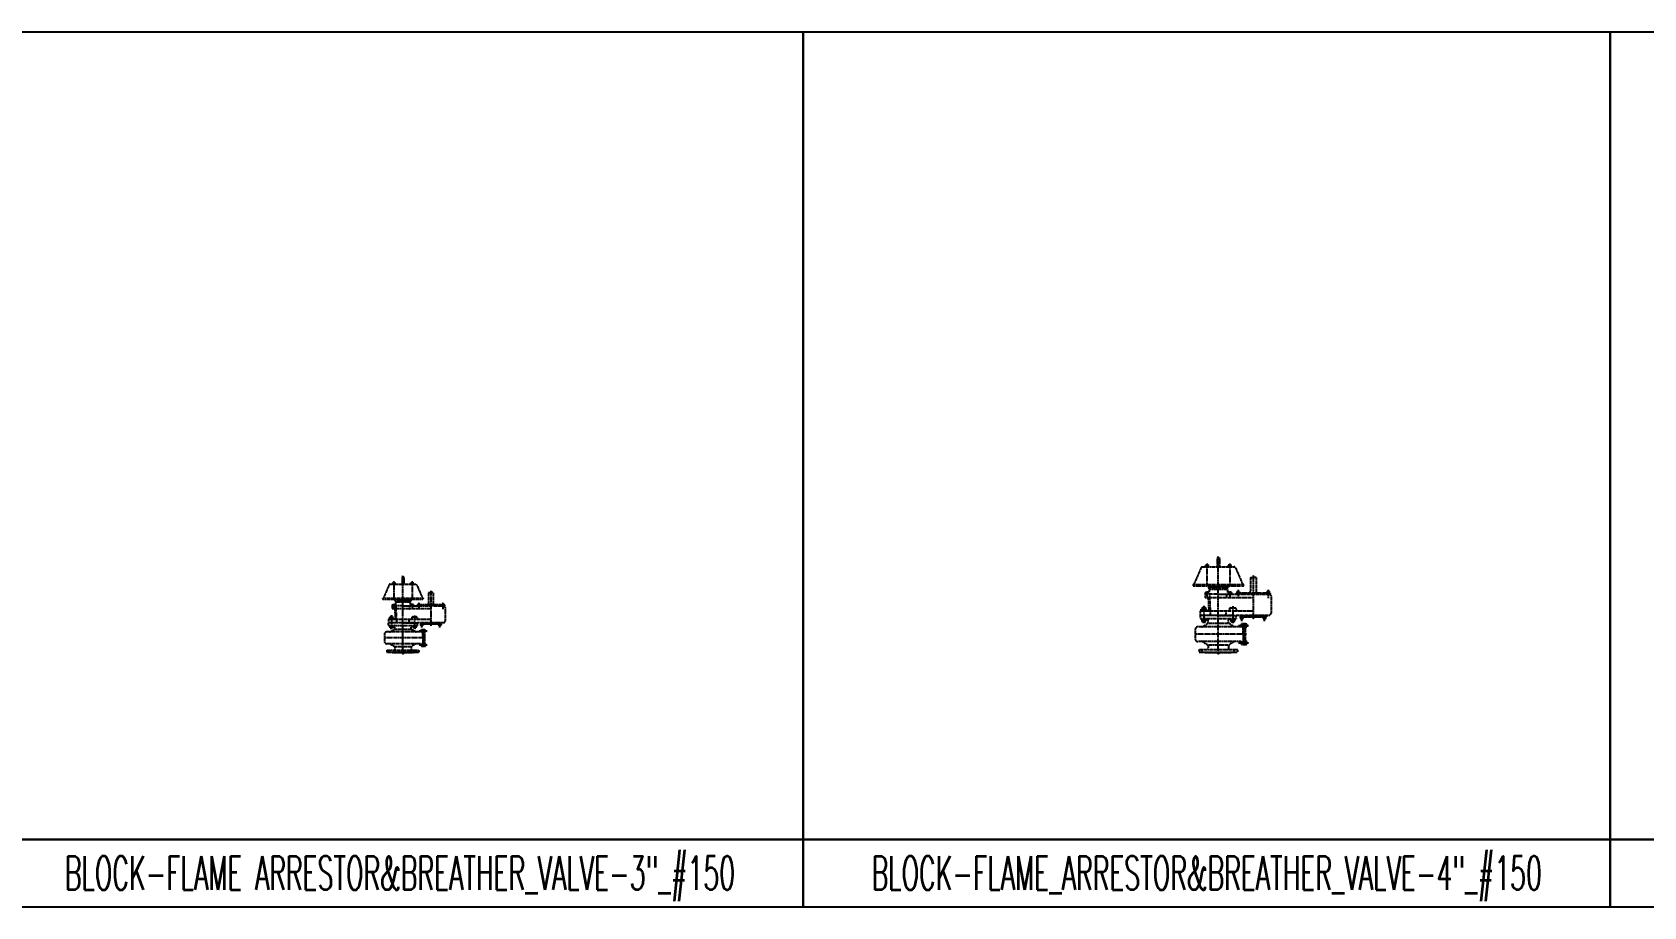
# Model space of a CAD drawing. Header units: millimetres. Extents: x -2091 to 296200, y -2515 to 5200.
# Drawn here: x 162012 to 171601, y 0 to 5200 of the extents above; entities that cross this region are included whole.
import ezdxf
from ezdxf.enums import TextEntityAlignment as Align

# ---------------------------------------------------------------- set-up
doc = ezdxf.new("R2010")
doc.units = ezdxf.units.MM
for name, pattern in [('CENTER2', [1.125, 0.75, -0.125, 0.125, -0.125]), ('CONTINU', [0]), ('PHANTOM2', [1.25, 0.625, -0.125, 0.125, -0.125, 0.125, -0.125])]:
    doc.linetypes.add(name, pattern=pattern)
doc.layers.add('WP', color=6, linetype='Continuous')
doc.styles.add('ROMANS', font='romans.shx')

msp = doc.modelspace()

# ---------------------------------------------------------------- linework, layer by layer
at = {"color": 3, "linetype": 'PHANTOM2'}
for p, q in [((168966.85, 2016.24), (168923.44, 1915.77)), ((168974.04, 2020.97), (169132.36, 2020.97)), ((168992.95, 2023.76), (168992.95, 2030.23)), ((168992.95, 2023.76), (169009.75, 2023.76)), ((168993.07, 2023.76), (168993.07, 2020.97)), ((169001.35, 2023.76), (168993.07, 2023.76)), ((168995.05, 2031.04), (169007.65, 2031.04)), ((168996.76, 2034.4), (168997.81, 2035.52)), ((168996.76, 2034.4), (168996.76, 2031.04)), ((168996.76, 2034.4), (169005.94, 2034.4)), ((168997.15, 2030.23), (168997.15, 2023.76)), ((168997.81, 2035.52), (168997.81, 2031.04)), ((169004.88, 2035.52), (168997.81, 2035.52)), ((169004.88, 2035.52), (168997.81, 2035.52)), ((168998.55, 2020.97), (169001.35, 2023.76)), ((169001.35, 2020.97), (169004.15, 2023.76)), ((169004.15, 2023.76), (169009.63, 2023.76)), ((169004.88, 2035.52), (169004.88, 2031.04)), ((169005.94, 2034.4), (169004.88, 2035.52)), ((169005.55, 2030.23), (169005.55, 2023.76)), ((169005.94, 2034.4), (169005.94, 2031.04)), ((169009.63, 2023.76), (169009.63, 2020.97)), ((169009.75, 2030.23), (169009.75, 2023.76)), ((169062.24, 2074.77), (169062.24, 2020.97)), ((169062.24, 2074.77), (169076.04, 2074.77)), ((169076.04, 2074.77), (169076.04, 2020.97)), ((169128.54, 2023.76), (169128.54, 2030.23)), ((169145.34, 2023.76), (169128.54, 2023.76)), ((169134.15, 2023.76), (169128.66, 2023.76)), ((169128.66, 2023.76), (169128.66, 2020.97)), ((169128.66, 2020.97), (169136.94, 2020.97)), ((169143.24, 2031.04), (169130.64, 2031.04)), ((169132.36, 2034.4), (169133.41, 2035.52)), ((169141.53, 2034.4), (169132.36, 2034.4)), ((169132.36, 2034.4), (169132.36, 2031.04)), ((169132.74, 2030.23), (169132.74, 2023.76)), ((169133.41, 2035.52), (169140.48, 2035.52)), ((169133.41, 2035.52), (169140.48, 2035.52)), ((169133.41, 2035.52), (169133.41, 2031.04)), ((169136.94, 2020.97), (169134.15, 2023.76)), ((169139.74, 2020.97), (169136.94, 2023.76)), ((169136.94, 2023.76), (169145.23, 2023.76)), ((169136.94, 2020.97), (169164.25, 2020.97)), ((169140.48, 2035.52), (169140.48, 2031.04)), ((169141.53, 2034.4), (169140.48, 2035.52)), ((169141.14, 2030.23), (169141.14, 2023.76)), ((169141.53, 2034.4), (169141.53, 2031.04)), ((169145.23, 2023.76), (169145.23, 2020.97)), ((169145.34, 2023.76), (169145.34, 2030.23)), ((169171.44, 2016.24), (169214.85, 1915.77)), ((164141.89, 1918.74), (164268.54, 1918.74)), ((164157.01, 1920.98), (164157.01, 1926.15)), ((164157.01, 1920.98), (164170.45, 1920.98)), ((164157.11, 1920.98), (164157.11, 1918.74)), ((164163.73, 1920.98), (164157.11, 1920.98)), ((164158.69, 1926.8), (164168.77, 1926.8)), ((164160.06, 1929.49), (164160.91, 1930.38)), ((164160.06, 1929.49), (164160.06, 1926.8)), ((164160.06, 1929.49), (164167.41, 1929.49)), ((164160.37, 1926.15), (164160.37, 1920.98)), ((164160.91, 1930.38), (164160.91, 1926.8)), ((164166.56, 1930.38), (164160.91, 1930.38)), ((164166.56, 1930.38), (164160.91, 1930.38)), ((164161.5, 1918.74), (164163.73, 1920.98)), ((164163.73, 1918.74), (164165.97, 1920.98)), ((164165.97, 1920.98), (164170.36, 1920.98)), ((164166.56, 1930.38), (164166.56, 1926.8)), ((164167.41, 1929.49), (164166.56, 1930.38)), ((164167.09, 1926.15), (164167.09, 1920.98)), ((164167.41, 1929.49), (164167.41, 1926.8)), ((164170.36, 1920.98), (164170.36, 1918.74)), ((164170.45, 1926.15), (164170.45, 1920.98)), ((164212.45, 1961.78), (164212.45, 1918.74)), ((164212.45, 1961.78), (164223.49, 1961.78)), ((164223.49, 1961.78), (164223.49, 1918.74)), ((164265.49, 1920.98), (164265.49, 1926.15)), ((164278.93, 1920.98), (164265.49, 1920.98)), ((164269.97, 1920.98), (164265.59, 1920.98)), ((164265.59, 1920.98), (164265.59, 1918.74)), ((164265.59, 1918.74), (164272.21, 1918.74)), ((164277.25, 1926.8), (164267.17, 1926.8)), ((164268.54, 1929.49), (164269.38, 1930.38)), ((164275.88, 1929.49), (164268.54, 1929.49)), ((164268.54, 1929.49), (164268.54, 1926.8)), ((164268.85, 1926.15), (164268.85, 1920.98)), ((164269.38, 1930.38), (164275.04, 1930.38)), ((164269.38, 1930.38), (164275.04, 1930.38)), ((164269.38, 1930.38), (164269.38, 1926.8)), ((164272.21, 1918.74), (164269.97, 1920.98)), ((164274.45, 1918.74), (164272.21, 1920.98)), ((164272.21, 1920.98), (164278.84, 1920.98)), ((164272.21, 1918.74), (164294.06, 1918.74)), ((164275.04, 1930.38), (164275.04, 1926.8)), ((164275.88, 1929.49), (164275.04, 1930.38)), ((164275.57, 1926.15), (164275.57, 1920.98)), ((164275.88, 1929.49), (164275.88, 1926.8)), ((164278.84, 1920.98), (164278.84, 1918.74)), ((164278.93, 1920.98), (164278.93, 1926.15)), ((169260.09, 1957.85), (169260.09, 1876.6)), ((169260.09, 1957.85), (169276.85, 1957.85)), ((169293.61, 1957.85), (169276.85, 1957.85)), ((169293.61, 1957.85), (169293.61, 1876.6)), ((164099.27, 1834.58), (164336.67, 1834.58)), ((164099.27, 1829.21), (164336.67, 1829.21)), ((164136.14, 1914.96), (164101.41, 1834.58)), ((164170.44, 1823.84), (164170.44, 1819.81)), ((164171.78, 1826.37), (164264.15, 1826.37)), ((164171.78, 1825.18), (164171.78, 1826.37)), ((164171.78, 1825.18), (164217.97, 1825.18)), ((164264.15, 1825.18), (164217.97, 1825.18)), ((164264.15, 1825.18), (164264.15, 1826.37)), ((164265.5, 1823.84), (164265.5, 1819.81)), ((164299.81, 1914.96), (164334.54, 1834.58)), ((164370.73, 1868.25), (164370.73, 1803.24)), ((164370.73, 1868.25), (164384.14, 1868.25)), ((164397.55, 1868.25), (164384.14, 1868.25)), ((164397.55, 1868.25), (164397.55, 1803.24)), ((168920.77, 1915.77), (169217.52, 1915.77)), ((168920.77, 1909.05), (169217.52, 1909.05)), ((168990.14, 1867.64), (169001.35, 1867.64)), ((168990.14, 1867.64), (168990.14, 1858.69)), ((168990.14, 1858.69), (168990.14, 1836.3)), ((169063.54, 1858.69), (168990.14, 1858.69)), ((169276.85, 1836.3), (168990.14, 1836.3)), ((168993.38, 1869.88), (169009.3, 1869.88)), ((168993.38, 1867.64), (168993.38, 1869.88)), ((168999.31, 1869.88), (169001.55, 1867.64)), ((169001.55, 1869.88), (169003.79, 1867.64)), ((169009.72, 1869.88), (169001.55, 1869.88)), ((169003.79, 1867.64), (169009.72, 1867.64)), ((169005.92, 1867.64), (169010.85, 1867.64)), ((169005.92, 1867.64), (169011.97, 1867.64)), ((169009.72, 1867.64), (169009.72, 1869.88)), ((169009.73, 1902.34), (169009.73, 1897.3)), ((169009.73, 1897.3), (169128.55, 1897.3)), ((169011.41, 1905.51), (169126.87, 1905.51)), ((169011.41, 1904.02), (169011.41, 1905.51)), ((169011.41, 1904.02), (169069.14, 1904.02)), ((169014.18, 1770.65), (169011.75, 1825.6)), ((169013.09, 1869.88), (169013.09, 1875.48)), ((169014.21, 1875.48), (169013.09, 1875.48)), ((169017.4, 1897.3), (169014.21, 1886.67)), ((169014.21, 1886.67), (169014.21, 1869.88)), ((169124.07, 1886.67), (169014.21, 1886.67)), ((169023.62, 1734.45), (169018.12, 1858.69)), ((169126.87, 1904.02), (169069.14, 1904.02)), ((169074.74, 1858.69), (169148.14, 1858.69)), ((169075.02, 1858.69), (169132.36, 1858.69)), ((169119.16, 1836.3), (169120.15, 1858.69)), ((169120.88, 1897.3), (169124.07, 1886.67)), ((169124.07, 1886.67), (169124.07, 1869.88)), ((169125.19, 1875.48), (169124.07, 1875.48)), ((169125.19, 1869.88), (169125.19, 1875.48)), ((169132.36, 1867.64), (169126.31, 1867.64)), ((169126.87, 1904.02), (169126.87, 1905.51)), ((169132.36, 1867.64), (169127.43, 1867.64)), ((169128.55, 1902.34), (169128.55, 1897.3)), ((169128.77, 1867.64), (169128.77, 1869.88)), ((169128.77, 1869.88), (169136.94, 1869.88)), ((169134.71, 1867.64), (169128.77, 1867.64)), ((169144.7, 1869.88), (169129.19, 1869.88)), ((169131.35, 1867.64), (169132.36, 1867.64)), ((169136.94, 1869.88), (169134.71, 1867.64)), ((169134.71, 1867.64), (169136.94, 1867.64)), ((169139.18, 1869.88), (169136.94, 1867.64)), ((169136.94, 1867.64), (169145.11, 1867.64)), ((169145.11, 1869.88), (169139.18, 1869.88)), ((169141.53, 1867.64), (169142.54, 1867.64)), ((169148.14, 1867.64), (169141.53, 1867.64)), ((169141.53, 1858.69), (169377.59, 1858.69)), ((169145.11, 1867.64), (169145.11, 1869.88)), ((169148.14, 1867.64), (169148.14, 1858.69)), ((169148.14, 1867.64), (169148.14, 1858.69)), ((169377.59, 1865.4), (169176.12, 1865.4)), ((169176.12, 1865.4), (169176.12, 1858.69)), ((169181.72, 1865.4), (169176.12, 1865.4)), ((169176.12, 1865.4), (169176.12, 1858.69)), ((169179.14, 1867.64), (169187.31, 1867.64)), ((169179.14, 1865.4), (169179.14, 1867.64)), ((169185.07, 1865.4), (169179.14, 1865.4)), ((169179.56, 1873.04), (169179.56, 1867.64)), ((169195.07, 1867.64), (169179.56, 1867.64)), ((169193.13, 1873.8), (169181.5, 1873.8)), ((169183.43, 1873.04), (169183.43, 1867.64)), ((169187.31, 1867.64), (169185.07, 1865.4)), ((169189.55, 1867.64), (169187.31, 1865.4)), ((169195.48, 1867.64), (169189.55, 1867.64)), ((169191.19, 1873.04), (169191.19, 1867.64)), ((169195.07, 1873.04), (169195.07, 1867.64)), ((169195.48, 1865.4), (169195.48, 1867.64)), ((169358.23, 1865.4), (169358.23, 1867.64)), ((169358.23, 1867.64), (169366.4, 1867.64)), ((169364.16, 1865.4), (169358.23, 1865.4)), ((169358.64, 1873.04), (169358.64, 1867.64)), ((169374.15, 1867.64), (169358.64, 1867.64)), ((169372.21, 1873.8), (169360.58, 1873.8)), ((169362.52, 1873.04), (169362.52, 1867.64)), ((169366.4, 1867.64), (169364.16, 1865.4)), ((169364.16, 1865.4), (169366.4, 1865.4)), ((169368.63, 1867.64), (169366.4, 1865.4)), ((169366.4, 1865.4), (169374.57, 1865.4)), ((169374.57, 1867.64), (169368.63, 1867.64)), ((169370.27, 1873.04), (169370.27, 1867.64)), ((169377.59, 1865.4), (169371.99, 1865.4)), ((169374.15, 1873.04), (169374.15, 1867.64)), ((169374.57, 1865.4), (169374.57, 1867.64)), ((169377.59, 1858.69), (169377.59, 1865.4)), ((169377.59, 1865.4), (169377.59, 1858.69)), ((169383.19, 1847.5), (169383.19, 1745.64)), ((164142.83, 1726.58), (164142.09, 1725.84)), ((164142.83, 1726.58), (164155.51, 1726.58)), ((164142.83, 1726.58), (164142.83, 1719.28)), ((164154.77, 1796.08), (164163.73, 1796.08)), ((164154.77, 1796.08), (164154.77, 1788.92)), ((164154.77, 1788.92), (164154.77, 1771.01)), ((164213.49, 1788.92), (164154.77, 1788.92)), ((164384.14, 1771.01), (164154.77, 1771.01)), ((164155.51, 1726.58), (164156.25, 1725.84)), ((164155.51, 1726.58), (164155.51, 1719.28)), ((164157.36, 1797.87), (164170.1, 1797.87)), ((164157.36, 1796.08), (164157.36, 1797.87)), ((164162.1, 1797.87), (164163.9, 1796.08)), ((164163.9, 1797.87), (164165.69, 1796.08)), ((164170.43, 1797.87), (164163.9, 1797.87)), ((164165.69, 1796.08), (164170.43, 1796.08)), ((164167.39, 1796.08), (164171.33, 1796.08)), ((164167.39, 1796.08), (164172.23, 1796.08)), ((164170.43, 1796.08), (164170.43, 1797.87)), ((164170.44, 1819.81), (164265.5, 1819.81)), ((164174, 1718.48), (164172.05, 1762.45)), ((164173.13, 1797.87), (164173.13, 1802.35)), ((164174.02, 1802.35), (164173.13, 1802.35)), ((164176.57, 1819.81), (164174.02, 1811.3)), ((164174.02, 1811.3), (164174.02, 1797.87)), ((164261.91, 1811.3), (164174.02, 1811.3)), ((164181.55, 1689.52), (164177.15, 1788.92)), ((164222.44, 1788.92), (164281.16, 1788.92)), ((164222.67, 1788.92), (164268.54, 1788.92)), ((164257.99, 1771.01), (164258.78, 1788.92)), ((164259.36, 1819.81), (164261.91, 1811.3)), ((164261.91, 1811.3), (164261.91, 1797.87)), ((164262.81, 1802.35), (164261.91, 1802.35)), ((164262.81, 1797.87), (164262.81, 1802.35)), ((164268.54, 1796.08), (164263.7, 1796.08)), ((164268.54, 1796.08), (164264.6, 1796.08)), ((164265.67, 1796.08), (164265.67, 1797.87)), ((164265.67, 1797.87), (164272.21, 1797.87)), ((164270.42, 1796.08), (164265.67, 1796.08)), ((164278.41, 1797.87), (164266.01, 1797.87)), ((164267.73, 1796.08), (164268.54, 1796.08)), ((164272.21, 1797.87), (164270.42, 1796.08)), ((164270.42, 1796.08), (164272.21, 1796.08)), ((164274, 1797.87), (164272.21, 1796.08)), ((164272.21, 1796.08), (164278.75, 1796.08)), ((164278.75, 1797.87), (164274, 1797.87)), ((164275.88, 1796.08), (164276.69, 1796.08)), ((164281.16, 1796.08), (164275.88, 1796.08)), ((164275.88, 1788.92), (164464.73, 1788.92)), ((164278.75, 1796.08), (164278.75, 1797.87)), ((164281.16, 1796.08), (164281.16, 1788.92)), ((164281.16, 1796.08), (164281.16, 1788.92)), ((164464.73, 1794.29), (164303.55, 1794.29)), ((164303.55, 1794.29), (164303.55, 1788.92)), ((164308.03, 1794.29), (164303.55, 1794.29)), ((164303.55, 1794.29), (164303.55, 1788.92)), ((164305.97, 1796.08), (164312.5, 1796.08)), ((164305.97, 1794.29), (164305.97, 1796.08)), ((164310.71, 1794.29), (164305.97, 1794.29)), ((164306.3, 1800.39), (164306.3, 1796.08)), ((164318.71, 1796.08), (164306.3, 1796.08)), ((164317.16, 1801), (164307.85, 1801)), ((164309.4, 1800.39), (164309.4, 1796.08)), ((164312.5, 1796.08), (164310.71, 1794.29)), ((164314.3, 1796.08), (164312.5, 1794.29)), ((164319.04, 1796.08), (164314.3, 1796.08)), ((164315.61, 1800.39), (164315.61, 1796.08)), ((164318.71, 1800.39), (164318.71, 1796.08)), ((164319.04, 1794.29), (164319.04, 1796.08)), ((164449.24, 1794.29), (164449.24, 1796.08)), ((164449.24, 1796.08), (164455.77, 1796.08)), ((164453.98, 1794.29), (164449.24, 1794.29)), ((164449.57, 1800.39), (164449.57, 1796.08)), ((164461.98, 1796.08), (164449.57, 1796.08)), ((164460.43, 1801), (164451.12, 1801)), ((164452.67, 1800.39), (164452.67, 1796.08)), ((164455.77, 1796.08), (164453.98, 1794.29)), ((164453.98, 1794.29), (164455.77, 1794.29)), ((164457.56, 1796.08), (164455.77, 1794.29)), ((164455.77, 1794.29), (164462.31, 1794.29)), ((164462.31, 1796.08), (164457.56, 1796.08)), ((164458.87, 1800.39), (164458.87, 1796.08)), ((164464.73, 1794.29), (164460.25, 1794.29)), ((164461.98, 1800.39), (164461.98, 1796.08)), ((164462.31, 1794.29), (164462.31, 1796.08)), ((164464.73, 1788.92), (164464.73, 1794.29)), ((164464.73, 1794.29), (164464.73, 1788.92)), ((164469.2, 1779.96), (164469.2, 1698.48)), ((168962.16, 1758.96), (168962.16, 1732.21)), ((168962.16, 1758.96), (169146.07, 1758.96)), ((168962.16, 1734.45), (169155.35, 1734.45)), ((168962.27, 1716.04), (168962.27, 1732.21)), ((169069.25, 1732.21), (168962.27, 1732.21)), ((168966.86, 1760.43), (168983.15, 1760.43)), ((168966.86, 1758.96), (168966.86, 1760.43)), ((168967.97, 1760.47), (168967.97, 1769)), ((168995.16, 1771.65), (168971.13, 1771.65)), ((168975.22, 1780.77), (168974.3, 1779.84)), ((168974.3, 1779.84), (168992, 1779.84)), ((168974.3, 1771.65), (168974.3, 1779.84)), ((168974.3, 1760.43), (168974.3, 1769)), ((168975.22, 1780.77), (168991.07, 1780.77)), ((168975.22, 1780.77), (168975.22, 1771.65)), ((168999.43, 1760.43), (168983.15, 1760.43)), ((168991.07, 1780.77), (168992, 1779.84)), ((168991.07, 1780.77), (168991.07, 1771.65)), ((168992, 1771.65), (168992, 1779.84)), ((168992, 1760.43), (168992, 1769)), ((168998.32, 1760.47), (168998.32, 1769)), ((168999.43, 1758.96), (168999.43, 1760.43)), ((169069.25, 1732.21), (169141.16, 1732.21)), ((169069.25, 1732.21), (169176.23, 1732.21)), ((169114.66, 1734.45), (169115.74, 1758.96)), ((169135.54, 1771.38), (169135.54, 1764.56)), ((169141.14, 1776.98), (169169.12, 1776.98)), ((169164.2, 1758.96), (169276.85, 1758.96)), ((169174.72, 1771.38), (169174.72, 1764.56)), ((169176.12, 1734.45), (169371.99, 1734.45)), ((169176.23, 1732.21), (169176.23, 1734.45)), ((169176.23, 1716.04), (169176.23, 1732.21)), ((169198.5, 1734.45), (169198.5, 1725.49)), ((169355.2, 1734.45), (169355.2, 1725.49)), ((164323.91, 1633.89), (164120.78, 1633.89)), ((164132.38, 1709.13), (164132.38, 1687.73)), ((164132.38, 1709.13), (164279.51, 1709.13)), ((164132.38, 1689.52), (164286.93, 1689.52)), ((164132.47, 1674.8), (164132.47, 1687.73)), ((164218.05, 1687.73), (164132.47, 1687.73)), ((164132.47, 1674.8), (164134.64, 1672.63)), ((164134.64, 1672.63), (164301.47, 1672.63)), ((164136.14, 1710.31), (164149.17, 1710.31)), ((164136.14, 1709.13), (164136.14, 1710.31)), ((164137.03, 1710.34), (164137.03, 1717.16)), ((164137.12, 1672.63), (164137.12, 1665.8)), ((164158.78, 1719.28), (164139.56, 1719.28)), ((164158.87, 1663.68), (164139.65, 1663.68)), ((164158.87, 1663.68), (164139.65, 1663.68)), ((164142.09, 1725.84), (164156.25, 1725.84)), ((164142.09, 1719.28), (164142.09, 1725.84)), ((164142.09, 1710.31), (164142.09, 1717.16)), ((164142.09, 1663.68), (164142.09, 1657.13)), ((164142.09, 1657.13), (164156.25, 1657.13)), ((164142.83, 1656.39), (164142.09, 1657.13)), ((164142.18, 1665.8), (164142.18, 1672.63)), ((164142.6, 1634.94), (164165.25, 1648.01)), ((164142.83, 1656.39), (164142.83, 1663.68)), ((164142.83, 1656.39), (164155.51, 1656.39)), ((164162.2, 1710.31), (164149.17, 1710.31)), ((164155.51, 1656.39), (164155.51, 1663.68)), ((164155.51, 1656.39), (164156.25, 1657.13)), ((164156.25, 1719.28), (164156.25, 1725.84)), ((164156.25, 1710.31), (164156.25, 1717.16)), ((164156.25, 1663.68), (164156.25, 1657.13)), ((164156.34, 1665.8), (164156.34, 1672.63)), ((164161.31, 1710.34), (164161.31, 1717.16)), ((164161.4, 1672.63), (164161.4, 1665.8)), ((164162.2, 1709.13), (164162.2, 1710.31)), ((164169.16, 1654.77), (164169.16, 1665.88)), ((164169.16, 1650.27), (164266.95, 1650.27)), ((164218.05, 1687.73), (164275.58, 1687.73)), ((164218.05, 1687.73), (164303.64, 1687.73)), ((164254.38, 1689.52), (164255.25, 1709.13)), ((164266.95, 1654.77), (164266.95, 1665.88)), ((164293.5, 1634.94), (164270.85, 1648.01)), ((164271.09, 1719.07), (164271.09, 1713.61)), ((164274.71, 1672.63), (164274.71, 1665.8)), ((164275.57, 1723.55), (164297.95, 1723.55)), ((164277.24, 1663.68), (164296.46, 1663.68)), ((164279.77, 1665.8), (164279.77, 1672.63)), ((164279.85, 1663.68), (164279.85, 1657.13)), ((164294.01, 1657.13), (164279.85, 1657.13)), ((164280.6, 1656.39), (164279.85, 1657.13)), ((164280.6, 1656.39), (164280.6, 1663.68)), ((164293.27, 1656.39), (164280.6, 1656.39)), ((164293.27, 1656.39), (164293.27, 1663.68)), ((164293.27, 1656.39), (164294.01, 1657.13)), ((164293.93, 1665.8), (164293.93, 1672.63)), ((164294.01, 1709.13), (164384.14, 1709.13)), ((164294.01, 1663.68), (164294.01, 1657.13)), ((164298.99, 1672.63), (164298.99, 1665.8)), ((164303.64, 1674.8), (164301.47, 1672.63)), ((164302.43, 1719.07), (164302.43, 1713.61)), ((164303.55, 1689.52), (164460.25, 1689.52)), ((164303.64, 1687.73), (164303.64, 1689.52)), ((164303.64, 1674.8), (164303.64, 1687.73)), ((164321.46, 1689.52), (164321.46, 1682.36)), ((164326.74, 1682.36), (164321.46, 1682.36)), ((164326.74, 1682.36), (164321.46, 1682.36)), ((164321.46, 1682.36), (164321.46, 1681.37)), ((164321.46, 1681.87), (164326.61, 1681.87)), ((164446.82, 1681.37), (164321.46, 1681.37)), ((164323.69, 1673.97), (164323.69, 1679.14)), ((164337.13, 1679.14), (164323.69, 1679.14)), ((164323.79, 1679.14), (164323.79, 1681.37)), ((164328.17, 1679.14), (164323.79, 1679.14)), ((164324.69, 1643.65), (164323.91, 1642.87)), ((164323.91, 1639.74), (164323.91, 1642.87)), ((164323.91, 1642.87), (164345.76, 1642.87)), ((164323.91, 1639.74), (164323.91, 1636.62)), ((164324.69, 1635.84), (164323.91, 1636.62)), ((164323.91, 1636.62), (164345.76, 1636.62)), ((164324.15, 1681.37), (164336.68, 1681.37)), ((164324.69, 1643.65), (164327.81, 1643.65)), ((164324.69, 1639.74), (164324.69, 1643.65)), ((164324.69, 1639.74), (164324.69, 1635.84)), ((164324.69, 1635.84), (164327.81, 1635.84)), ((164335.45, 1673.32), (164325.37, 1673.32)), ((164326.74, 1671.07), (164326.74, 1673.32)), ((164326.74, 1671.07), (164327.58, 1670.18)), ((164334.08, 1671.07), (164326.74, 1671.07)), ((164327.05, 1673.97), (164327.05, 1679.14)), ((164327.58, 1670.18), (164327.58, 1673.32)), ((164327.58, 1670.18), (164333.24, 1670.18)), ((164327.58, 1670.18), (164333.24, 1670.18)), ((164327.81, 1643.65), (164327.81, 1648.72)), ((164327.81, 1648.72), (164345.76, 1648.72)), ((164327.81, 1643.65), (164327.81, 1647.55)), ((164327.81, 1643.65), (164345.76, 1643.65)), ((164327.81, 1635.84), (164345.76, 1635.84)), ((164330.41, 1681.37), (164328.17, 1679.14)), ((164332.65, 1681.37), (164330.41, 1679.14)), ((164330.41, 1679.14), (164337.04, 1679.14)), ((164337.04, 1681.37), (164332.65, 1681.37)), ((164333.24, 1670.18), (164333.24, 1673.32)), ((164334.08, 1671.07), (164333.24, 1670.18)), ((164333.77, 1673.97), (164333.77, 1679.14)), ((164434.19, 1682.36), (164334.08, 1682.36)), ((164434.19, 1682.36), (164334.08, 1682.36)), ((164334.08, 1671.07), (164334.08, 1673.32)), ((164334.22, 1681.87), (164434.06, 1681.87)), ((164335.62, 1643.65), (164335.62, 1648.72)), ((164335.62, 1598.78), (164335.62, 1635.84)), ((164337.04, 1679.14), (164337.04, 1681.37)), ((164337.13, 1679.14), (164337.13, 1673.97)), ((164337.96, 1648.72), (164337.96, 1643.65)), ((164337.96, 1635.84), (164337.96, 1561.71)), ((164345.76, 1648.72), (164345.76, 1548.84)), ((164345.76, 1639.74), (164345.76, 1647.39)), ((164347.71, 1647.39), (164345.76, 1647.39)), ((164345.76, 1641.66), (164347.71, 1639.74)), ((164345.76, 1639.74), (164347.71, 1637.82)), ((164345.76, 1639.74), (164345.76, 1632.1)), ((164347.71, 1632.1), (164345.76, 1632.1)), ((164347.71, 1639.74), (164347.71, 1647.39)), ((164347.71, 1647.39), (164352.39, 1647.39)), ((164347.71, 1643.65), (164352.39, 1643.65)), ((164347.71, 1639.74), (164347.71, 1632.1)), ((164347.71, 1635.84), (164352.39, 1635.84)), ((164347.71, 1632.1), (164352.39, 1632.1)), ((164353.17, 1639.74), (164353.17, 1645.52)), ((164353.17, 1639.74), (164353.17, 1633.97)), ((164444.58, 1679.14), (164431.14, 1679.14)), ((164431.14, 1673.97), (164431.14, 1679.14)), ((164431.24, 1679.14), (164431.24, 1681.37)), ((164435.63, 1679.14), (164431.24, 1679.14)), ((164442.9, 1673.32), (164432.82, 1673.32)), ((164434.19, 1671.07), (164434.19, 1673.32)), ((164441.54, 1671.07), (164434.19, 1671.07)), ((164434.19, 1671.07), (164435.04, 1670.18)), ((164434.5, 1673.97), (164434.5, 1679.14)), ((164435.04, 1670.18), (164435.04, 1673.32)), ((164435.04, 1670.18), (164440.69, 1670.18)), ((164435.04, 1670.18), (164440.69, 1670.18)), ((164437.86, 1681.37), (164435.63, 1679.14)), ((164440.1, 1681.37), (164437.86, 1679.14)), ((164437.86, 1679.14), (164444.49, 1679.14)), ((164444.49, 1681.37), (164440.1, 1681.37)), ((164440.69, 1670.18), (164440.69, 1673.32)), ((164441.54, 1671.07), (164440.69, 1670.18)), ((164441.22, 1673.97), (164441.22, 1679.14)), ((164446.82, 1682.36), (164441.54, 1682.36)), ((164446.82, 1682.36), (164441.54, 1682.36)), ((164441.54, 1671.07), (164441.54, 1673.32)), ((164441.67, 1681.87), (164446.82, 1681.87)), ((164444.49, 1679.14), (164444.49, 1681.37)), ((164444.58, 1679.14), (164444.58, 1673.97)), ((164446.82, 1689.52), (164446.82, 1682.36)), ((164446.82, 1682.36), (164446.82, 1681.37)), ((168932.05, 1649.3), (168932.05, 1592.73)), ((169201.57, 1664.91), (168947.65, 1664.91)), ((168962.27, 1716.04), (168964.98, 1713.33)), ((168964.98, 1713.33), (169173.51, 1713.33)), ((168968.08, 1713.33), (168968.08, 1704.8)), ((168995.27, 1702.15), (168971.24, 1702.15)), ((168995.27, 1702.15), (168971.24, 1702.15)), ((168974.3, 1702.15), (168974.3, 1693.96)), ((168974.3, 1693.96), (168992, 1693.96)), ((168975.22, 1693.03), (168974.3, 1693.96)), ((168974.4, 1704.8), (168974.4, 1713.33)), ((168974.94, 1666.22), (169003.25, 1682.56)), ((168975.22, 1693.03), (168975.22, 1702.15)), ((168975.22, 1693.03), (168991.07, 1693.03)), ((168991.07, 1693.03), (168991.07, 1702.15)), ((168991.07, 1693.03), (168992, 1693.96)), ((168992, 1702.15), (168992, 1693.96)), ((168992.11, 1704.8), (168992.11, 1713.33)), ((168998.43, 1713.33), (168998.43, 1704.8)), ((169008.13, 1691.01), (169008.13, 1704.9)), ((169008.13, 1685.38), (169130.37, 1685.38)), ((169130.37, 1691.01), (169130.37, 1704.9)), ((169163.56, 1666.22), (169135.24, 1682.56)), ((169140.07, 1713.33), (169140.07, 1704.8)), ((169143.23, 1702.15), (169167.25, 1702.15)), ((169146.39, 1704.8), (169146.39, 1713.33)), ((169146.5, 1702.15), (169146.5, 1693.96)), ((169164.2, 1693.96), (169146.5, 1693.96)), ((169147.42, 1693.03), (169146.5, 1693.96)), ((169147.42, 1693.03), (169147.42, 1702.15)), ((169163.27, 1693.03), (169147.42, 1693.03)), ((169163.27, 1693.03), (169163.27, 1702.15)), ((169163.27, 1693.03), (169164.2, 1693.96)), ((169164.09, 1704.8), (169164.09, 1713.33)), ((169164.2, 1702.15), (169164.2, 1693.96)), ((169170.41, 1713.33), (169170.41, 1704.8)), ((169176.23, 1716.04), (169173.51, 1713.33)), ((169205.11, 1725.49), (169198.5, 1725.49)), ((169205.11, 1725.49), (169198.5, 1725.49)), ((169198.5, 1725.49), (169198.5, 1724.26)), ((169198.5, 1724.88), (169204.94, 1724.88)), ((169355.2, 1724.26), (169198.5, 1724.26)), ((169201.3, 1715), (169201.3, 1721.46)), ((169218.1, 1721.46), (169201.3, 1721.46)), ((169201.41, 1721.46), (169201.41, 1724.26)), ((169206.9, 1721.46), (169201.41, 1721.46)), ((169202.55, 1677.1), (169201.57, 1676.13)), ((169201.57, 1672.22), (169201.57, 1676.13)), ((169201.57, 1676.13), (169228.88, 1676.13)), ((169201.57, 1672.22), (169201.57, 1668.32)), ((169202.55, 1667.35), (169201.57, 1668.32)), ((169201.57, 1668.32), (169228.88, 1668.32)), ((169201.86, 1724.26), (169217.53, 1724.26)), ((169202.55, 1677.1), (169206.45, 1677.1)), ((169202.55, 1672.22), (169202.55, 1677.1)), ((169202.55, 1672.22), (169202.55, 1667.35)), ((169202.55, 1667.35), (169206.45, 1667.35)), ((169216, 1714.19), (169203.4, 1714.19)), ((169205.11, 1711.38), (169205.11, 1714.19)), ((169205.11, 1711.38), (169206.16, 1710.27)), ((169214.29, 1711.38), (169205.11, 1711.38)), ((169205.5, 1715), (169205.5, 1721.46)), ((169206.16, 1710.27), (169206.16, 1714.19)), ((169206.16, 1710.27), (169213.23, 1710.27)), ((169206.16, 1710.27), (169213.23, 1710.27)), ((169206.45, 1677.1), (169206.45, 1683.44)), ((169206.45, 1683.44), (169228.88, 1683.44)), ((169206.45, 1677.1), (169206.45, 1681.98)), ((169206.45, 1677.1), (169228.88, 1677.1)), ((169206.45, 1667.35), (169228.88, 1667.35)), ((169209.7, 1724.26), (169206.9, 1721.46)), ((169212.5, 1724.26), (169209.7, 1721.46)), ((169209.7, 1721.46), (169217.98, 1721.46)), ((169217.98, 1724.26), (169212.5, 1724.26)), ((169213.23, 1710.27), (169213.23, 1714.19)), ((169214.29, 1711.38), (169213.23, 1710.27)), ((169213.9, 1715), (169213.9, 1721.46)), ((169339.42, 1725.49), (169214.29, 1725.49)), ((169339.42, 1725.49), (169214.29, 1725.49)), ((169214.29, 1711.38), (169214.29, 1714.19)), ((169214.45, 1724.88), (169339.25, 1724.88)), ((169216.2, 1677.1), (169216.2, 1683.44)), ((169216.2, 1621.02), (169216.2, 1667.35)), ((169217.98, 1721.46), (169217.98, 1724.26)), ((169218.1, 1721.46), (169218.1, 1715)), ((169219.13, 1683.44), (169219.13, 1677.1)), ((169219.13, 1667.35), (169219.13, 1574.69)), ((169228.88, 1683.44), (169228.88, 1558.59)), ((169228.88, 1672.22), (169228.88, 1681.78)), ((169231.32, 1681.78), (169228.88, 1681.78)), ((169228.88, 1674.62), (169231.32, 1672.22)), ((169228.88, 1672.22), (169231.32, 1669.83)), ((169228.88, 1672.22), (169228.88, 1662.67)), ((169231.32, 1662.67), (169228.88, 1662.67)), ((169231.32, 1672.22), (169231.32, 1681.78)), ((169231.32, 1681.78), (169237.17, 1681.78)), ((169231.32, 1677.1), (169237.17, 1677.1)), ((169231.32, 1672.22), (169231.32, 1662.67)), ((169231.32, 1667.35), (169237.17, 1667.35)), ((169231.32, 1662.67), (169237.17, 1662.67)), ((169238.15, 1672.22), (169238.15, 1679.44)), ((169238.15, 1672.22), (169238.15, 1665.01)), ((169352.41, 1721.46), (169335.61, 1721.46)), ((169335.61, 1715), (169335.61, 1721.46)), ((169335.73, 1721.46), (169335.73, 1724.26)), ((169341.21, 1721.46), (169335.73, 1721.46)), ((169350.31, 1714.19), (169337.71, 1714.19)), ((169339.42, 1711.38), (169339.42, 1714.19)), ((169348.6, 1711.38), (169339.42, 1711.38)), ((169339.42, 1711.38), (169340.48, 1710.27)), ((169339.81, 1715), (169339.81, 1721.46)), ((169340.48, 1710.27), (169340.48, 1714.19)), ((169340.48, 1710.27), (169347.55, 1710.27)), ((169340.48, 1710.27), (169347.55, 1710.27)), ((169344.01, 1724.26), (169341.21, 1721.46)), ((169346.81, 1724.26), (169344.01, 1721.46)), ((169344.01, 1721.46), (169352.29, 1721.46)), ((169352.29, 1724.26), (169346.81, 1724.26)), ((169347.55, 1710.27), (169347.55, 1714.19)), ((169348.6, 1711.38), (169347.55, 1710.27)), ((169348.21, 1715), (169348.21, 1721.46)), ((169355.2, 1725.49), (169348.6, 1725.49)), ((169355.2, 1725.49), (169348.6, 1725.49)), ((169348.6, 1711.38), (169348.6, 1714.19)), ((169348.77, 1724.88), (169355.2, 1724.88)), ((169352.29, 1721.46), (169352.29, 1724.26)), ((169352.41, 1721.46), (169352.41, 1715)), ((169355.2, 1725.49), (169355.2, 1724.26)), ((164108.29, 1621.41), (164108.29, 1576.15)), ((164323.91, 1563.67), (164120.78, 1563.67)), ((164142.6, 1562.62), (164165.25, 1549.54)), ((164169.16, 1547.29), (164266.95, 1547.29)), ((164169.16, 1542.78), (164169.16, 1531.67)), ((164266.95, 1542.78), (164266.95, 1531.67)), ((164293.5, 1562.62), (164270.85, 1549.54)), ((164324.69, 1561.71), (164323.91, 1560.93)), ((164323.91, 1557.81), (164323.91, 1560.93)), ((164323.91, 1560.93), (164345.76, 1560.93)), ((164323.91, 1557.81), (164323.91, 1554.69)), ((164324.69, 1553.91), (164323.91, 1554.69)), ((164323.91, 1554.69), (164345.76, 1554.69)), ((164324.69, 1557.81), (164324.69, 1561.71)), ((164324.69, 1561.71), (164327.81, 1561.71)), ((164324.69, 1557.81), (164324.69, 1553.91)), ((164324.69, 1553.91), (164327.81, 1553.91)), ((164327.81, 1561.71), (164345.76, 1561.71)), ((164327.81, 1553.91), (164327.81, 1550.01)), ((164327.81, 1553.91), (164327.81, 1548.84)), ((164327.81, 1553.91), (164345.76, 1553.91)), ((164327.81, 1548.84), (164345.76, 1548.84)), ((164335.62, 1598.78), (164335.62, 1561.71)), ((164335.62, 1553.91), (164335.62, 1548.84)), ((164337.96, 1553.91), (164337.96, 1548.84)), ((164347.71, 1565.46), (164345.76, 1565.46)), ((164345.76, 1557.81), (164345.76, 1565.46)), ((164345.76, 1557.81), (164347.71, 1559.73)), ((164345.76, 1555.89), (164347.71, 1557.81)), ((164345.76, 1557.81), (164345.76, 1550.17)), ((164347.71, 1550.17), (164345.76, 1550.17)), ((164347.71, 1557.81), (164347.71, 1565.46)), ((164347.71, 1565.46), (164352.39, 1565.46)), ((164347.71, 1561.71), (164352.39, 1561.71)), ((164347.71, 1557.81), (164347.71, 1550.17)), ((164347.71, 1553.91), (164352.39, 1553.91)), ((164347.71, 1550.17), (164352.39, 1550.17)), ((164353.17, 1557.81), (164353.17, 1563.59)), ((164353.17, 1557.81), (164353.17, 1552.04)), ((169201.57, 1577.13), (168947.65, 1577.13)), ((168974.94, 1575.82), (169003.25, 1559.47)), ((169008.13, 1556.66), (169130.37, 1556.66)), ((169008.13, 1551.02), (169008.13, 1537.14)), ((169130.37, 1551.02), (169130.37, 1537.14)), ((169163.56, 1575.82), (169135.24, 1559.47)), ((169202.55, 1574.69), (169201.57, 1573.71)), ((169201.57, 1569.81), (169201.57, 1573.71)), ((169201.57, 1573.71), (169228.88, 1573.71)), ((169201.57, 1569.81), (169201.57, 1565.91)), ((169202.55, 1564.93), (169201.57, 1565.91)), ((169201.57, 1565.91), (169228.88, 1565.91)), ((169202.55, 1569.81), (169202.55, 1574.69)), ((169202.55, 1574.69), (169206.45, 1574.69)), ((169202.55, 1569.81), (169202.55, 1564.93)), ((169202.55, 1564.93), (169206.45, 1564.93)), ((169206.45, 1574.69), (169228.88, 1574.69)), ((169206.45, 1564.93), (169206.45, 1560.06)), ((169206.45, 1564.93), (169206.45, 1558.59)), ((169206.45, 1564.93), (169228.88, 1564.93)), ((169206.45, 1558.59), (169228.88, 1558.59)), ((169216.2, 1621.02), (169216.2, 1574.69)), ((169216.2, 1564.93), (169216.2, 1558.59)), ((169219.13, 1564.93), (169219.13, 1558.59)), ((169231.32, 1579.37), (169228.88, 1579.37)), ((169228.88, 1569.81), (169228.88, 1579.37)), ((169228.88, 1569.81), (169231.32, 1572.21)), ((169228.88, 1567.41), (169231.32, 1569.81)), ((169228.88, 1569.81), (169228.88, 1560.25)), ((169231.32, 1560.25), (169228.88, 1560.25)), ((169231.32, 1569.81), (169231.32, 1579.37)), ((169231.32, 1579.37), (169237.17, 1579.37)), ((169231.32, 1574.69), (169237.17, 1574.69)), ((169231.32, 1569.81), (169231.32, 1560.25)), ((169231.32, 1564.93), (169237.17, 1564.93)), ((169231.32, 1560.25), (169237.17, 1560.25)), ((169238.15, 1569.81), (169238.15, 1577.03)), ((169238.15, 1569.81), (169238.15, 1562.59)), ((164122.8, 1522.76), (164124.97, 1524.93)), ((164122.8, 1522.76), (164122.8, 1511.42)), ((164313.3, 1511.42), (164122.8, 1511.42)), ((164124.97, 1524.93), (164311.13, 1524.93)), ((164154.55, 1509.82), (164154.55, 1511.42)), ((164281.55, 1509.82), (164154.55, 1509.82)), ((164281.55, 1509.82), (164281.55, 1511.42)), ((164313.3, 1522.76), (164311.13, 1524.93)), ((164313.3, 1522.76), (164313.3, 1511.42)), ((168954.95, 1525.99), (168957.66, 1528.7)), ((168954.95, 1525.99), (168954.95, 1511.82)), ((169183.55, 1511.82), (168954.95, 1511.82)), ((168957.66, 1528.7), (169180.83, 1528.7)), ((168990.67, 1509.82), (168990.67, 1511.82)), ((169147.83, 1509.82), (168990.67, 1509.82)), ((169147.83, 1509.82), (169147.83, 1511.82)), ((169183.55, 1525.99), (169180.83, 1528.7)), ((169183.55, 1525.99), (169183.55, 1511.82))]:
    msp.add_line(p, q, dxfattribs=at)
at = {"color": 1, "linetype": 'CENTER2'}
for p, q in [((169001.35, 2039.3), (169001.35, 1909.05)), ((169069.25, 1509.82), (169069.25, 2083.59)), ((169136.94, 2037.86), (169136.94, 1909.05)), ((164163.73, 1933.41), (164163.73, 1829.21)), ((164218.05, 1509.82), (164218.05, 1968.84)), ((164272.21, 1932.25), (164272.21, 1829.21)), ((169276.85, 1970.87), (169276.85, 1708.91)), ((164384.14, 1878.66), (164384.14, 1669.1)), ((169001.35, 1874.29), (169001.35, 1844.71)), ((169136.94, 1869.88), (169136.94, 1844.71)), ((169187.31, 1883.75), (169187.31, 1835.31)), ((169366.4, 1883.75), (169366.4, 1835.31)), ((164149.26, 1733.05), (164149.26, 1651.67)), ((164163.73, 1801.4), (164163.73, 1777.73)), ((164272.21, 1797.87), (164272.21, 1777.73)), ((164286.93, 1731.14), (164286.93, 1650.89)), ((164312.5, 1808.96), (164312.5, 1770.21)), ((164455.77, 1808.96), (164455.77, 1770.21)), ((168983.25, 1788.86), (168983.25, 1687.13)), ((169155.35, 1786.47), (169155.35, 1686.15)), ((169209.7, 1699), (169209.7, 1734.45)), ((169344.01, 1699), (169344.01, 1734.45)), ((164314.37, 1639.74), (164362.93, 1639.74)), ((164330.41, 1661.16), (164330.41, 1689.52)), ((164437.86, 1661.16), (164437.86, 1689.52)), ((169189.65, 1672.22), (169250.35, 1672.22)), ((164352.82, 1598.78), (164108.29, 1598.78)), ((164314.37, 1557.81), (164362.93, 1557.81)), ((169237.7, 1621.02), (168932.05, 1621.02)), ((169189.65, 1569.81), (169250.35, 1569.81)), ((164141.85, 1507.58), (164141.85, 1528.77)), ((164294.25, 1507.58), (164294.25, 1528.77)), ((168974, 1507.01), (168974, 1533.51)), ((169164.5, 1507.01), (169164.5, 1533.51))]:
    msp.add_line(p, q, dxfattribs=at)
at = {"color": 3, "linetype": 'PHANTOM2'}
for points in [[(169181.72, 1865.4), (169176.12, 1865.4), (169176.12, 1858.69), (169181.72, 1858.69)], [(164308.03, 1794.29), (164303.55, 1794.29), (164303.55, 1788.92), (164308.03, 1788.92)]]:
    msp.add_lwpolyline(points, close=True, dxfattribs=at)
for centre, radius, start, end in [((168974.04, 2013.13), 7.83, 90, 156.632345), ((168995.05, 2027.92), 3.12, 47.754494, 132.245506), ((169001.35, 2019.76), 11.28, 68.134543, 111.865457), ((169007.65, 2027.92), 3.12, 47.754494, 132.245506), ((169130.64, 2027.92), 3.12, 47.754494, 132.245506), ((169136.94, 2019.76), 11.28, 68.134543, 111.865457), ((169143.24, 2027.92), 3.12, 47.754494, 132.245506), ((169164.25, 2013.13), 7.83, 23.367655, 90), ((164141.89, 1912.47), 6.27, 90, 156.632345), ((164158.69, 1924.3), 2.5, 47.754494, 132.245506), ((164163.73, 1917.77), 9.02, 68.134543, 111.865457), ((164168.77, 1924.3), 2.5, 47.754494, 132.245506), ((164267.17, 1924.3), 2.5, 47.754494, 132.245506), ((164272.21, 1917.77), 9.02, 68.134543, 111.865457), ((164277.25, 1924.3), 2.5, 47.754494, 132.245506), ((164294.06, 1912.47), 6.27, 23.367655, 90), ((164099.27, 1831.89), 2.69, 90, 270), ((164171.78, 1823.84), 1.34, 90, 180), ((164264.15, 1823.84), 1.34, 0, 90), ((164336.67, 1831.89), 2.69, 270, 90), ((168920.77, 1912.41), 3.36, 90, 270), ((169000.56, 1825.11), 11.19, 2.533559, 90), ((169011.41, 1902.34), 1.68, 90, 180), ((169010.85, 1869.88), 2.24, 270, 0), ((169011.97, 1869.88), 2.24, 270, 0), ((169126.31, 1869.88), 2.24, 180, 270), ((169127.43, 1869.88), 2.24, 180, 270), ((169126.87, 1902.34), 1.68, 0, 90), ((169181.5, 1870.95), 2.85, 47.116714, 132.883286), ((169187.31, 1863.54), 10.25, 67.780692, 112.219308), ((169193.13, 1870.95), 2.85, 47.116714, 132.883286), ((169217.52, 1912.41), 3.36, 270, 90), ((169246.47, 1879.28), 13.88, 268.460834, 348.858783), ((169304.81, 1876.6), 11.19, 180, 270), ((169360.58, 1870.95), 2.85, 47.116714, 132.883286), ((169366.4, 1863.54), 10.25, 67.780692, 112.219308), ((169372.21, 1870.95), 2.85, 47.116714, 132.883286), ((169371.99, 1847.5), 11.19, 0, 90), ((164163.11, 1762.05), 8.95, 2.533559, 90), ((164171.33, 1797.87), 1.79, 270, 0), ((164172.23, 1797.87), 1.79, 270, 0), ((164263.7, 1797.87), 1.79, 180, 270), ((164264.6, 1797.87), 1.79, 180, 270), ((164307.85, 1798.72), 2.28, 47.116714, 132.883286), ((164312.5, 1792.8), 8.2, 67.780692, 112.219308), ((164317.16, 1798.72), 2.28, 47.116714, 132.883286), ((164359.84, 1805.39), 11.1, 268.460834, 348.858783), ((164406.5, 1803.24), 8.95, 180, 270), ((164451.12, 1798.72), 2.28, 47.116714, 132.883286), ((164455.77, 1792.8), 8.2, 67.780692, 112.219308), ((164460.43, 1798.72), 2.28, 47.116714, 132.883286), ((164460.25, 1779.96), 8.95, 0, 90), ((168971.13, 1768.44), 3.21, 10.044723, 169.955277), ((168983.15, 1755.54), 16.11, 56.666572, 123.333428), ((168995.16, 1768.44), 3.21, 10.044723, 169.955277), ((169003, 1770.15), 11.19, 270, 2.533559), ((169129.95, 1764.56), 5.6, 270, 0), ((169141.14, 1771.38), 5.6, 90, 180), ((169169.12, 1771.38), 5.6, 0, 90), ((169180.32, 1764.56), 5.6, 180, 270), ((169371.99, 1745.64), 11.19, 270, 0), ((164120.78, 1621.41), 12.48, 90, 180), ((164139.56, 1716.72), 2.57, 10.044723, 169.955277), ((164139.65, 1666.25), 2.57, 190.044723, 349.955277), ((164138.7, 1641.69), 7.8, 270, 300), ((164149.17, 1706.4), 12.89, 56.666572, 123.333428), ((164149.26, 1676.57), 12.89, 236.666572, 303.333428), ((164158.78, 1716.72), 2.57, 10.044723, 169.955277), ((164158.87, 1666.25), 2.57, 190.044723, 349.955277), ((164165.05, 1718.09), 8.95, 270, 2.533559), ((164161.35, 1654.77), 7.8, 300, 0), ((164161.35, 1665.88), 7.8, 0, 59.815401), ((164266.61, 1713.61), 4.48, 270, 0), ((164274.75, 1665.88), 7.8, 120.184599, 180), ((164274.75, 1654.77), 7.8, 180, 240), ((164275.57, 1719.07), 4.48, 90, 180), ((164277.24, 1666.25), 2.57, 190.044723, 349.955277), ((164286.85, 1676.57), 12.89, 236.666572, 303.333428), ((164297.4, 1641.69), 7.8, 240, 270), ((164296.46, 1666.25), 2.57, 190.044723, 349.955277), ((164297.95, 1719.07), 4.48, 0, 90), ((164306.91, 1713.61), 4.48, 180, 270), ((164325.37, 1675.82), 2.5, 227.754494, 312.245506), ((164323.91, 1637.79), 3.9, 270, 330), ((164330.41, 1682.34), 9.02, 248.134543, 291.865457), ((164335.45, 1675.82), 2.5, 227.754494, 312.245506), ((164350.54, 1645.52), 2.64, 314.76027, 45.23973), ((164343.03, 1639.74), 10.14, 337.380135, 22.619865), ((164350.54, 1633.97), 2.64, 314.76027, 45.23973), ((164432.82, 1675.82), 2.5, 227.754494, 312.245506), ((164437.86, 1682.34), 9.02, 248.134543, 291.865457), ((164442.9, 1675.82), 2.5, 227.754494, 312.245506), ((164460.25, 1698.48), 8.95, 270, 0), ((168947.65, 1649.3), 15.61, 90, 180), ((168971.24, 1705.36), 3.21, 190.044723, 349.955277), ((168970.06, 1674.66), 9.75, 270, 300), ((168983.25, 1718.26), 16.11, 236.666572, 303.333428), ((168995.27, 1705.36), 3.21, 190.044723, 349.955277), ((168998.37, 1691.01), 9.75, 300, 0), ((168998.37, 1704.9), 9.75, 0, 59.815401), ((169140.12, 1704.9), 9.75, 120.184599, 180), ((169140.12, 1691.01), 9.75, 180, 240), ((169143.23, 1705.36), 3.21, 190.044723, 349.955277), ((169155.24, 1718.26), 16.11, 236.666572, 303.333428), ((169168.44, 1674.66), 9.75, 240, 270), ((169167.25, 1705.36), 3.21, 190.044723, 349.955277), ((169203.4, 1717.31), 3.12, 227.754494, 312.245506), ((169201.57, 1669.79), 4.88, 270, 330), ((169209.7, 1725.47), 11.28, 248.134543, 291.865457), ((169216, 1717.31), 3.12, 227.754494, 312.245506), ((169234.85, 1679.44), 3.3, 314.76027, 45.23973), ((169225.47, 1672.22), 12.68, 337.380135, 22.619865), ((169234.85, 1665.01), 3.3, 314.76027, 45.23973), ((169337.71, 1717.31), 3.12, 227.754494, 312.245506), ((169344.01, 1725.47), 11.28, 248.134543, 291.865457), ((169350.31, 1717.31), 3.12, 227.754494, 312.245506), ((164120.78, 1576.15), 12.48, 180, 270), ((164138.7, 1555.86), 7.8, 60, 90), ((164161.35, 1542.78), 7.8, 0, 60), ((164274.75, 1542.78), 7.8, 120, 180), ((164274.75, 1542.78), 7.8, 120, 180), ((164297.4, 1555.86), 7.8, 90, 120), ((164323.91, 1559.76), 3.9, 30, 90), ((164350.54, 1563.59), 2.64, 314.76027, 45.23973), ((164343.03, 1557.81), 10.14, 337.380135, 22.619865), ((164350.54, 1552.04), 2.64, 314.76027, 45.23973), ((168947.65, 1592.73), 15.61, 180, 270), ((168970.06, 1567.37), 9.75, 60, 90), ((168998.37, 1551.02), 9.75, 0, 60), ((168998.37, 1537.14), 9.75, 300.184599, 0), ((169140.12, 1551.02), 9.75, 120, 180), ((169140.12, 1551.02), 9.75, 120, 180), ((169140.12, 1537.14), 9.75, 180, 239.815401), ((169168.44, 1567.37), 9.75, 90, 120), ((169201.57, 1572.25), 4.88, 30, 90), ((169234.85, 1577.03), 3.3, 314.76027, 45.23973), ((169225.47, 1569.81), 12.68, 337.380135, 22.619865), ((169234.85, 1562.59), 3.3, 314.76027, 45.23973), ((164161.35, 1531.67), 7.8, 300.184599, 0), ((164274.75, 1531.67), 7.8, 180, 239.815401)]:
    msp.add_arc(centre, radius, start, end, dxfattribs=at)
at = {"layer": 'WP', "ltscale": 0.5}
for points in [[(161800, 400), (166600, 400), (166600, 5200), (161800, 5200)], [(166600, 400), (171400, 400), (171400, 5200), (166600, 5200)], [(171400, 400), (176200, 400), (176200, 5200), (171400, 5200)]]:
    msp.add_lwpolyline(points, close=True, dxfattribs=at)
at = {"layer": 'WP', "linetype": 'CONTINU', "ltscale": 0.5}
for points in [[(161800, 0), (166600, 0), (166600, 400), (161800, 400)], [(166600, 0), (171400, 0), (171400, 400), (166600, 400)], [(171400, 0), (176200, 0), (176200, 400), (171400, 400)]]:
    msp.add_lwpolyline(points, close=True, dxfattribs=at)
at = {"layer": 'WP', "ltscale": 0.5}
for centre in [(164218.05, 1505.32), (169069.25, 1505.32)]:
    msp.add_circle(centre, 2.35, dxfattribs=at)

# ---------------------------------------------------------------- texts
at = {"layer": 'WP', "color": 7, "linetype": 'CONTINU', "lineweight": 53, "ltscale": 0.5, "style": 'ROMANS', "width": 0.55}
for s, p in [('BLOCK-FLAME ARRESTOR&BREATHER_VALVE-3"_#150', (164200, 200)), ('BLOCK-FLAME_ARRESTOR&BREATHER_VALVE-4"_#150', (169000, 200))]:
    msp.add_text(s, height=200, dxfattribs=at).set_placement(p, align=Align.MIDDLE_CENTER)

doc.saveas('drawing.dxf')
